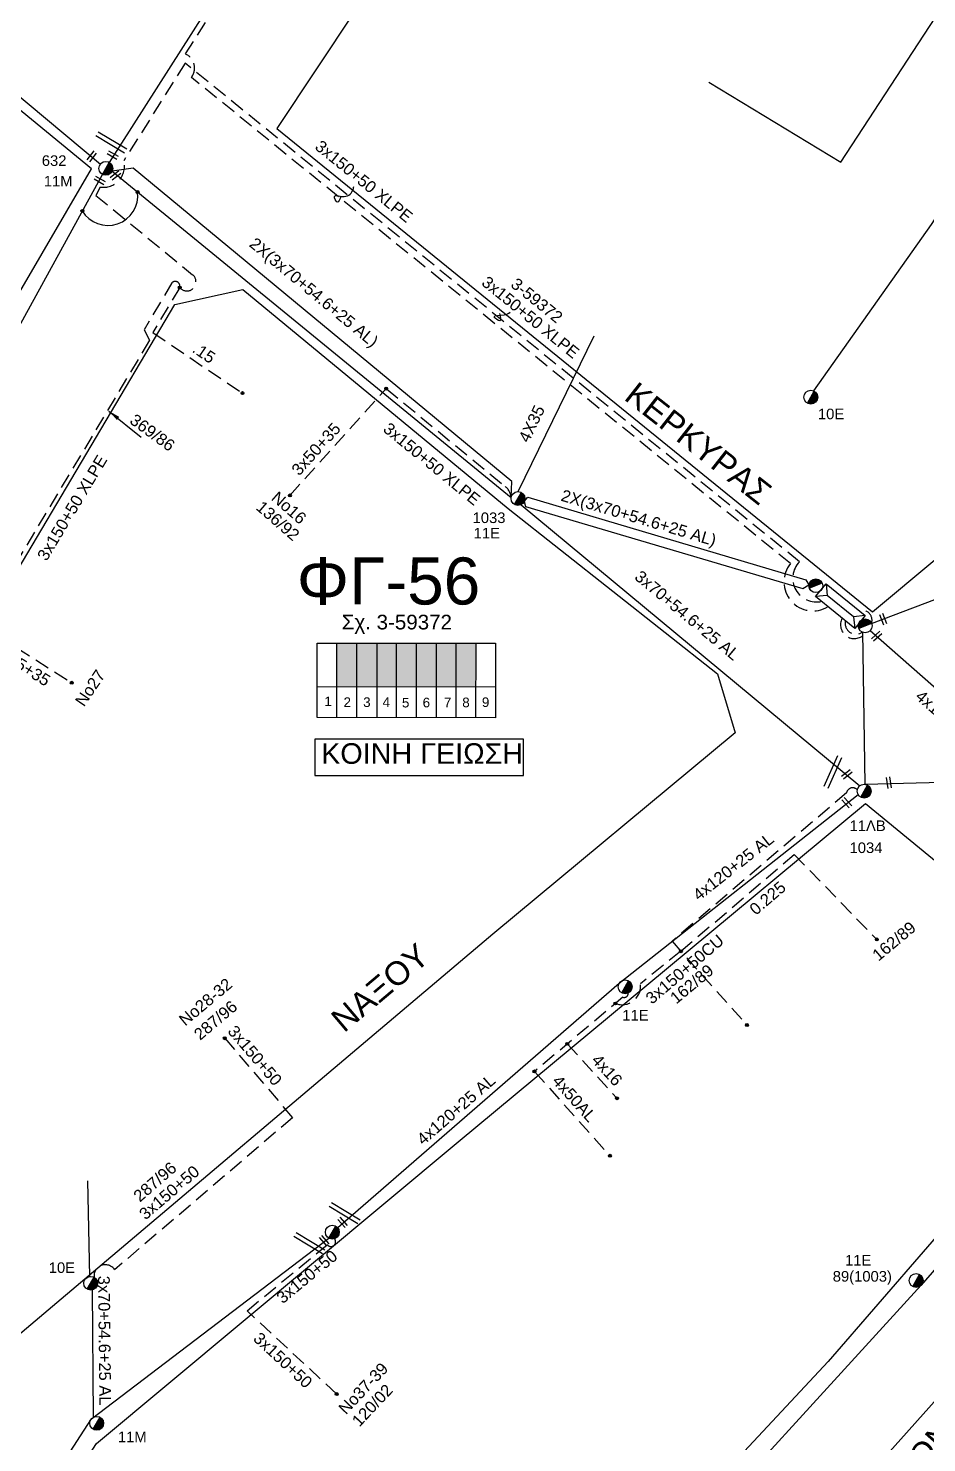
# Model space of a CAD drawing. Header units: millimetres. Extents: x -2590 to -1162, y 240 to 778.
# Drawn here: x -2170.9 to -2094.5, y 550.8 to 671.1 of the extents above; entities that cross this region are included whole.
import ezdxf
from ezdxf.enums import TextEntityAlignment as Align

# ---------------------------------------------------------------- set-up
doc = ezdxf.new("R2010")
doc.units = ezdxf.units.MM
doc.linetypes.add('DASHED', pattern=[19.05, 12.7, -6.35])
for name, color, linetype in [('3x150+50', 7, 'Continuous'), ('3x150+50 XLPE', 7, 'SYN_LINE'), ('3x50+35', 7, 'Continuous'), ('3x95+35', 7, 'Continuous'), ('4x16', 7, 'Continuous'), ('4X35', 7, 'DASHED'), ('4x50', 7, 'Continuous'), ('4x50 + 13_5', 7, 'SYN_LINE'), ('4x50+16AL', 7, 'Continuous'), ('Pillar OTE', 7, 'Continuous'), ('TEXT ΚΑΛΩΔΙΩΝ', 7, 'Continuous'), ('Άγνωστα', 7, 'Continuous'), ('Επιγραφές - Σχήματα', 7, 'Continuous'), ('Καλώδια ΧΤ   3x150AL+50CU', 7, 'DASHED'), ('Μηχανική τομή', 7, 'Continuous'), ('Στύλος ΦΜ', 7, 'Continuous'), ('Στύλος ΦΜ @ 1', 7, 'Continuous'), ('Συνδέσεις', 7, 'Continuous'), ('Συνεστραμμένα ΧΤ   3x70+54.6+25 AL', 7, 'SYN_LINE'), ('Συνεστραμμένα ΧΤ   4x120+25 AL', 7, 'SYN_LINE'), ('Τομή', 7, 'Continuous'), ('ΥΠΟΒΑΘΡΟ ΔΕΗ', 7, 'Continuous'), ('Υποσταθμός εναέριος 2 στύλων', 7, 'Continuous'), ('Υποσταθμός πόλεως', 7, 'Continuous'), ('Υπόβαθρο ΔΕΗ', 7, 'Continuous'), ('Υπόγεια Καλώδια Δικτύου ΧΤ   .15', 7, 'DASHED'), ('Υπόγεια καλώδια Παροχών ΧΤ   .0225', 7, 'DASHED')]:
    doc.layers.add(name, color=color, linetype=linetype)
doc.styles.add('arial', font='ARIAL.TTF')
doc.styles.get("Standard").update_dxf_attribs({"font": 'ARIAL.TTF'})
doc.linetypes.add('SYN_LINE', pattern='A,0.5,-0.0001,["/\\/\\/\\/",Standard,S=0.1,R=0,X=0,Y=-0.05],-0.25', length=0.7501)
doc.dimstyles.new('ISO-25', dxfattribs={"dimtxt": 2.5, "dimasz": 2.5, "dimexe": 1.25, "dimexo": 0.625, "dimtad": 1, "dimtxsty": 'Standard', "dimcen": 2.5, "dimadec": 0, "dimazin": 0, "dimtfac": 1, "dimtmove": 0, "dimatfit": 3, "dimfxl": 1, "dimarcsym": 0})

# ---------------------------------------------------------------- blocks, each defined once
blk = doc.blocks.new('ΥΠΑΡΧΩΝ ΤΣΙΜΕΝΤΕΝΙΟΣ ΣΤΥΛΟΣ')
at = {"layer": 'Στύλος ΦΜ'}
blk.add_hatch(color=256, dxfattribs=at).paths.add_polyline_path([(-1.29, -2.28, 0.574793), (2.62, 0, 0.268822), (1.3, 2.27)])
blk.add_line((-1.29, -2.28), (1.3, 2.27), dxfattribs=at)
blk.add_circle((0, 0), 2.62, dxfattribs=at)
at = {"layer": 'Στύλος ΦΜ', "flags": 4}
for tag, p in [('ΑΡΙΘΜΟΣ', (-4.68, 8.05)), ('ΤΥΠΟΣ', (-4.91, 3.03))]:
    blk.add_attdef(tag, p, '', height=4, dxfattribs=at)
blk = doc.blocks.new('ΥΠΟΣΤΑΘΜΟΣ ΕΝΑΕΡΙΟΣ ΕΠΙ 2 ΣΤΥΛΩΝ')
at = {"layer": 'Υποσταθμός εναέριος 2 στύλων', "linetype": 'Continuous'}
for points in [[(-11.97, -2.11, 0.574793), (-8.45, -0.07, 0.268822), (-9.64, 1.98)], [(9.68, -2.15, 0.574793), (13.19, -0.1, 0.268822), (12.01, 1.95)]]:
    blk.add_hatch(color=256, dxfattribs=at).paths.add_polyline_path(points)
for p, q in [((-11.97, -2.11), (-9.64, 1.98)), ((9.68, -2.15), (12.01, 1.95))]:
    blk.add_line(p, q, dxfattribs=at)
for centre in [(-10.81, -0.07), (10.84, -0.1)]:
    blk.add_circle(centre, 2.36, dxfattribs=at)
at = {"layer": 'Υποσταθμός πόλεως', "linetype": 'Continuous', "ltscale": 40}
blk.add_lwpolyline([(-8.57, 2.82), (8.57, 2.82), (8.57, -2.82), (-8.57, -2.82)], close=True, dxfattribs=at)
for points in [[(-5.75, 0), (-8.57, 2.82)], [(-8.57, -2.82), (-5.75, 0)], [(-5.75, 0), (5.75, 0)], [(5.75, 0), (8.57, 2.82)], [(8.57, -2.82), (5.75, 0)]]:
    blk.add_lwpolyline(points, dxfattribs=at)
at = {"layer": 'Υποσταθμός εναέριος 2 στύλων', "ltscale": 40, "flags": 1}
for tag, p in [('ΜΕΤΑΣΧΗΜΑΤΙΣΜΟΣ', (14.09, 2.51)), ('ΙΣΧΥΣ', (14.07, -0.28)), ('ΑΡΙΘΜΟΣ', (14.19, -3))]:
    blk.add_attdef(tag, p, '', height=1.8, dxfattribs=at)
blk = doc.blocks.new('_ΣΥΝΔΕΣΗ')
at = {"layer": 'Συνδέσεις', "linetype": 'SYN_LINE', "ltscale": 40}
blk.add_hatch(color=256, dxfattribs=at).paths.add_polyline_path([(0.5, -0.01, 1), (-0.5, -0.01, 1)])
at = {"layer": 'Συνδέσεις'}
blk.add_circle((0, -0.01), 0.5, dxfattribs=at)
blk = doc.blocks.new('ΤΟΜΗ')
at = {"layer": 'Τομή', "ltscale": 40}
for p, q in [((-0.03, -1.92), (-11.4, -1.92)), ((-0.03, -3.42), (-11.4, -3.42))]:
    blk.add_line(p, q, dxfattribs=at)
blk = doc.blocks.new('ΜΗΧΑΝΙΚΗ ΤΟΜΗ')
at = {"layer": 'Μηχανική τομή', "ltscale": 40}
for p, q in [((0, 0.76), (-3.79, 0.76)), ((0, -0.34), (-3.79, -0.34))]:
    blk.add_line(p, q, dxfattribs=at)

msp = doc.modelspace()

# ---------------------------------------------------------------- hatches: boundary and pattern name
at = {"layer": 'Καλώδια ΧΤ   3x150AL+50CU', "linetype": 'DASHED', "lineweight": -3, "ltscale": 0.2}
h = msp.add_hatch(color=1, dxfattribs=at)
h.dxf.hatch_style = 1
h.paths.add_polyline_path([(-2143, 618.77), (-2144.72, 618.77), (-2144.72, 615.09), (-2143, 615.09)])
h = msp.add_hatch(color=5, dxfattribs=at)
h.dxf.hatch_style = 1
h.paths.add_polyline_path([(-2143, 615.09), (-2141.28, 615.09), (-2141.28, 618.77), (-2143, 618.77)])
h = msp.add_hatch(color=30, dxfattribs=at)
h.dxf.hatch_style = 1
h.paths.add_polyline_path([(-2139.63, 618.77), (-2141.28, 618.77), (-2141.28, 615.09), (-2139.63, 615.09)])
h = msp.add_hatch(color=6, dxfattribs=at)
h.dxf.hatch_style = 1
h.paths.add_polyline_path([(-2139.63, 615.09), (-2137.94, 615.09), (-2137.94, 618.77), (-2139.63, 618.77)])
h = msp.add_hatch(color=133, dxfattribs=at)
h.dxf.hatch_style = 1
h.paths.add_polyline_path([(-2137.94, 615.09), (-2136.24, 615.09), (-2136.24, 618.77), (-2137.94, 618.77)])
h = msp.add_hatch(color=62, dxfattribs=at)
h.dxf.hatch_style = 1
h.paths.add_polyline_path([(-2136.27, 615.09), (-2134.57, 615.09), (-2134.57, 618.77), (-2136.27, 618.77)])
h = msp.add_hatch(color=2, dxfattribs=at)
h.dxf.hatch_style = 1
h.paths.add_polyline_path([(-2134.6, 615.09), (-2132.9, 615.09), (-2132.9, 618.78), (-2134.6, 618.78)])

# ---------------------------------------------------------------- linework, layer by layer
at = {"layer": '3x150+50', "color": 6, "linetype": 'DASHED', "lineweight": -3, "ltscale": 0.1}
for points in [[(-2100.43, 606.3, 0.617115), (-2101.36, 606.05), (-2116.2, 593.42), (-2109.83, 586.3)], [(-2115.44, 592.58), (-2118.88, 589.81, -0.569216), (-2121.01, 588.13)], [(-2120.06, 589.26, -0.83158), (-2120.37, 588.66), (-2127.9, 582.35)], [(-2144.72, 554.91), (-2152.34, 561.99), (-2145.52, 567.61, 1.029259), (-2144.91, 568.12, -0.364381)]]:
    msp.add_lwpolyline(points, format="xyb", dxfattribs=at)
at = {"layer": '3x150+50', "color": 151, "linetype": 'DASHED', "lineweight": -3, "ltscale": 0.1}
msp.add_lwpolyline([(-2154.24, 585.18), (-2148.47, 578.41), (-2163.61, 565.48, 0.792371), (-2165.35, 564.84, -7.148951)], format="xyb", dxfattribs=at)
at = {"layer": '3x150+50 XLPE', "color": 2, "linetype": 'DASHED', "lineweight": -3, "ltscale": 0.1}
msp.add_lwpolyline([(-2102.93, 621.89, -0.846192), (-2106.12, 625.55), (-2157.08, 666.91, 0.492061), (-2157.59, 668.9), (-2144.93, 688.78, 0.558032), (-2144.75, 689.97)], format="xyb", dxfattribs=at)
at = {"layer": '3x150+50 XLPE', "color": 1, "linetype": 'DASHED', "lineweight": -3, "ltscale": 0.1}
for points in [[(-2103.47, 622.33, -0.738646), (-2105.37, 625.71), (-2157.61, 668.12), (-2162.83, 659.82, -0.543269), (-2164.84, 657.58), (-2165.2, 656.87), (-2156.97, 650.12, -1.115906), (-2158.07, 649.04)], [(-2158.07, 649.04, 0.786674), (-2158.73, 649.44), (-2161.1, 645.44), (-2160.63, 644.55), (-2174.1, 622.09)]]:
    msp.add_lwpolyline(points, format="xyb", dxfattribs=at)
at = {"layer": '3x150+50 XLPE', "color": 62, "linetype": 'DASHED', "lineweight": -3, "ltscale": 0.1}
msp.add_lwpolyline([(-2140.51, 640.44), (-2130.38, 632.11, -0.212949), (-2129.87, 631.09)], format="xyb", dxfattribs=at)
at = {"layer": '3x150+50 XLPE', "color": 133, "linetype": 'DASHED', "lineweight": -3, "ltscale": 0.1}
msp.add_arc((-2100.7, 620.34), 1.17, 151.1738, 325.1895, dxfattribs=at)
at = {"layer": '3x150+50 XLPE', "color": 30, "linetype": 'DASHED', "lineweight": -3, "ltscale": 0.1}
msp.add_arc((-2100.09, 620.71), 0.901, 343.9432, 104.0252, dxfattribs=at)
at = {"layer": '3x150+50 XLPE', "color": 6, "linetype": 'DASHED', "lineweight": -3, "ltscale": 0.1}
msp.add_arc((-2100.56, 620.46), 0.913, 166.2467, 308.9435, dxfattribs=at)
at = {"layer": '3x50+35', "color": 62, "linetype": 'DASHED', "lineweight": -3, "ltscale": 0.1}
msp.add_lwpolyline([(-2148.7, 631.35), (-2140.51, 640.44)], dxfattribs=at)
at = {"layer": '3x95+35', "color": 1, "linetype": 'DASHED', "lineweight": -3, "ltscale": 0.1}
msp.add_lwpolyline([(-2174.1, 622.09), (-2175.15, 620.42), (-2167.25, 615.42)], dxfattribs=at)
at = {"layer": '4x16', "color": 6, "linetype": 'DASHED', "lineweight": -3, "ltscale": 0.1}
msp.add_lwpolyline([(-2125.11, 584.69), (-2120.88, 580.07)], dxfattribs=at)
at = {"layer": '4x16', "color": 151, "linetype": 'SYN_LINE', "lineweight": -3, "ltscale": 10}
msp.add_lwpolyline([(-2165.71, 564.92), (-2165.89, 573.04)], dxfattribs=at)
at = {"layer": '4X35', "color": 62, "linetype": 'SYN_LINE', "lineweight": -3, "ltscale": 10}
msp.add_lwpolyline([(-2129.28, 631.67), (-2122.81, 644.92)], dxfattribs=at)
at = {"layer": '4x50', "color": 6, "linetype": 'DASHED', "lineweight": -3, "ltscale": 0.1}
msp.add_lwpolyline([(-2127.9, 582.35), (-2121.48, 575.17)], dxfattribs=at)
at = {"layer": '4x50 + 13_5', "color": 151, "linetype": 'Continuous', "lineweight": -3, "ltscale": 0.1}
msp.add_lwpolyline([(-2186.79, 518.14), (-2175.98, 536.74), (-2165.58, 552.81), (-2145.38, 568.17)], dxfattribs=at)
at = {"layer": '4x50+16AL', "color": 2, "linetype": 'Continuous', "lineweight": -3, "ltscale": 0.1}
msp.add_lwpolyline([(-2097.22, 760.63), (-2103.84, 749.09), (-2123.28, 721.47), (-2144.73, 690.01), (-2164.07, 659.68)], dxfattribs=at)
at = {"layer": '4x50+16AL', "color": 62, "linetype": 'Continuous', "lineweight": -3, "ltscale": 0.1}
msp.add_lwpolyline([(-2214.45, 700.11), (-2192.22, 682.47), (-2164.82, 659.54)], dxfattribs=at)
at = {"layer": '4x50+16AL', "color": 5, "linetype": 'Continuous', "lineweight": -3, "ltscale": 0.1}
msp.add_lwpolyline([(-2212.2, 578.02), (-2194.89, 605.58), (-2177.89, 634.56), (-2164.65, 658.66)], dxfattribs=at)
at = {"layer": 'Pillar OTE', "lineweight": -3, "ltscale": 40}
for points in [[(-2146.38, 612.45), (-2146.38, 618.77), (-2131.21, 618.77), (-2131.22, 612.44), (-2146.38, 612.45)], [(-2144.72, 612.45), (-2144.72, 618.77)], [(-2143, 612.45), (-2143, 618.77)], [(-2141.28, 612.45), (-2141.28, 618.77)], [(-2139.63, 612.45), (-2139.63, 618.77)], [(-2137.94, 612.45), (-2137.94, 618.77)], [(-2136.24, 612.44), (-2136.24, 618.77)], [(-2134.57, 612.44), (-2134.57, 618.77)], [(-2132.88, 612.44), (-2132.87, 618.77)], [(-2146.38, 615.1), (-2131.21, 615.08)]]:
    msp.add_lwpolyline(points, dxfattribs=at)
at = {"layer": 'Επιγραφές - Σχήματα', "color": 173, "lineweight": -3}
msp.add_lwpolyline([(-2146.58, 607.52), (-2128.83, 607.52), (-2128.83, 610.61), (-2146.58, 610.61)], close=True, dxfattribs=at)
at = {"layer": 'Συνεστραμμένα ΧΤ   3x70+54.6+25 AL', "color": 62, "linetype": 'SYN_LINE', "lineweight": -3, "ltscale": 10}
for points in [[(-2129.89, 631.16), (-2129.82, 632.53), (-2162.04, 659.19), (-2163.82, 658.93)], [(-2128.78, 630.82), (-2128.45, 631.21), (-2104.82, 624.18), (-2104.55, 623.75)]]:
    msp.add_lwpolyline(points, dxfattribs=at)
at = {"layer": 'Συνεστραμμένα ΧΤ   3x70+54.6+25 AL', "color": 5, "linetype": 'SYN_LINE', "lineweight": -3, "ltscale": 10}
for points in [[(-2163.82, 658.93), (-2129.89, 631.16)], [(-2129.03, 630.56), (-2100.23, 606.65)], [(-2128.78, 630.82), (-2128.65, 630.42), (-2105.06, 623.42), (-2104.55, 623.75)]]:
    msp.add_lwpolyline(points, dxfattribs=at)
at = {"layer": 'Συνεστραμμένα ΧΤ   3x70+54.6+25 AL', "color": 133, "linetype": 'SYN_LINE', "lineweight": -3, "ltscale": 10}
msp.add_lwpolyline([(-2069.23, 593.85), (-2069.23, 593.85), (-2095, 564.18), (-2118.41, 538.54), (-2139.87, 509.71)], dxfattribs=at)
at = {"layer": 'Συνεστραμμένα ΧΤ   3x70+54.6+25 AL', "color": 151, "linetype": 'SYN_LINE', "lineweight": -3, "ltscale": 10}
msp.add_lwpolyline([(-2165.39, 552.95), (-2165.5, 563.76)], dxfattribs=at)
at = {"layer": 'Συνεστραμμένα ΧΤ   4x120+25 AL', "color": 62, "linetype": 'SYN_LINE', "lineweight": -3, "ltscale": 10}
msp.add_lwpolyline([(-2029.09, 751.9), (-2055.52, 713.41), (-2078.75, 678.27), (-2094.16, 654.39), (-2104.16, 640.24)], dxfattribs=at)
at = {"layer": 'Συνεστραμμένα ΧΤ   4x120+25 AL', "color": 30, "linetype": 'SYN_LINE', "lineweight": -3, "ltscale": 10}
msp.add_lwpolyline([(-2099.22, 620.46), (-2070.2, 631.47), (-2052.89, 645.55)], dxfattribs=at)
at = {"layer": 'Συνεστραμμένα ΧΤ   4x120+25 AL', "color": 6, "linetype": 'SYN_LINE', "lineweight": -3, "ltscale": 10}
for points in [[(-2099.99, 619.75), (-2099.8, 606.78), (-2085.58, 607.15)], [(-2100.36, 605.89), (-2120.69, 589.84), (-2144.62, 569.04)]]:
    msp.add_lwpolyline(points, dxfattribs=at)
at = {"layer": 'Συνεστραμμένα ΧΤ   4x120+25 AL', "color": 133, "linetype": 'SYN_LINE', "lineweight": -3, "ltscale": 10}
msp.add_lwpolyline([(-2099.34, 619.87), (-2085.29, 607.5)], dxfattribs=at)
at = {"layer": 'ΥΠΟΒΑΘΡΟ ΔΕΗ', "lineweight": -3}
for points in [[(-2086.27, 758.19), (-2149.82, 662.56), (-2099.15, 621.44), (-2060.68, 653.54), (-2044.71, 666.87), (-2015.72, 702.8), (-2004.02, 717.24), (-2035.32, 741.85), (-2092.99, 653.61), (-2084.5, 648.46)], [(-2113.06, 666.5), (-2101.84, 659.71), (-2044.65, 747.22), (-2044.27, 747.79), (-2044.23, 748.03), (-2044.38, 748.29), (-2057.5, 757.77)], [(-2200.54, 687.88), (-2210, 683.68), (-2240.76, 595.37), (-2209.48, 585.75), (-2208.27, 585.91), (-2186.98, 622.43), (-2165.56, 659.12), (-2200.54, 687.88)], [(-2259.33, 478.64), (-2229.28, 527.99), (-2199.37, 578.77), (-2179.87, 611.51), (-2158.48, 647.59), (-2152.69, 648.86), (-2130.14, 630.23), (-2112.33, 616.18), (-2110.82, 611.15), (-2131.44, 594.02), (-2173.51, 558.47), (-2189.61, 533.06), (-2213.3, 496.07), (-2234.37, 462.96), (-2256.45, 472.75), (-2259.33, 478.64)], [(-2222.99, 458.02), (-2209.7, 480.03), (-2191.87, 508.2), (-2177.57, 531.54), (-2165.16, 550.69), (-2134.4, 576.36), (-2116.68, 591.08), (-2099.75, 605.15), (-2077.57, 586.93), (-2102.91, 557.68), (-2117.97, 541.53), (-2142.64, 514.82), (-2141.87, 508.44), (-2152.38, 492.25), (-2162.36, 476.74), (-2178.63, 451.37), (-2185.26, 440.88), (-2200.03, 447.68), (-2222.99, 458.02)], [(-2036.38, 546.14), (-2040.43, 554.72), (-2070.57, 579.88), (-2091.75, 556.66), (-2130.74, 513.03), (-2130.74, 507.42), (-2146.8, 481.47), (-2173.42, 439.41), (-2175.17, 436.21), (-2176.21, 431.7), (-2176.51, 429.68), (-2176.51, 426.75), (-2176.51, 424.97), (-2176.28, 422.53), (-2175.68, 419.77), (-2172.03, 401.48), (-2163.94, 360.46)]]:
    msp.add_lwpolyline(points, dxfattribs=at)
at = {"layer": 'ΥΠΟΒΑΘΡΟ ΔΕΗ', "lineweight": -3, "ltscale": 0.1}
msp.add_arc((-2164.17, 656.85), 2.54, 210.546, 6.9565, dxfattribs=at)
at = {"layer": 'ΥΠΟΒΑΘΡΟ ΔΕΗ', "lineweight": -3}
for points in [[(-2144.34, 656.82), (-2144.68, 656.3), (-2144.91, 656.79), (-2144.25, 656.78), (-2143.36, 657.28), (-2143.26, 657.64)], [(-2130.88, 646.83), (-2130.84, 646.2), (-2131.32, 646.52), (-2130.48, 646.71), (-2129.96, 646.93)]]:
    msp.add_spline(points, degree=3, dxfattribs=at)
at = {"layer": 'Υπόγεια Καλώδια Δικτύου ΧΤ   .15', "color": 1, "linetype": 'DASHED', "lineweight": -3, "ltscale": 0.1}
msp.add_lwpolyline([(-2158.07, 649.04), (-2160.36, 645.2), (-2152.73, 640.05)], dxfattribs=at)
at = {"layer": 'Υπόγεια καλώδια Παροχών ΧΤ   .0225', "color": 6, "linetype": 'DASHED', "lineweight": -3, "ltscale": 0.1}
msp.add_lwpolyline([(-2115.44, 592.58), (-2105.82, 600.8), (-2098.78, 593.58)], dxfattribs=at)

# ---------------------------------------------------------------- block references
at = {"layer": 'Μηχανική τομή', "lineweight": -3}
for p, xscale, yscale, zscale, rotation in [((-2165.23, 660.53), 0.2499999999999677, 0.2499999999999677, 0.2499999999999677, 51.39682537482479), ((-2163.38, 660.01), 0.2499999999999677, 0.2499999999999677, 0.2499999999999677, 330.2284455327394), ((-2164.49, 657.85), 0.2499999999999677, 0.2499999999999677, 0.2499999999999677, 330.2284455327394), ((-2163.12, 658.81), 0.2499999999999677, 0.2499999999999677, 0.2499999999999677, 37.87349643738412), ((-2098.37, 621.3), 0.2499999999999676, 0.2499999999999676, 0.2499999999999676, 111.3697646145809), ((-2098.41, 619.65), 0.2499999999999676, 0.2499999999999676, 0.2499999999999676, 42.04834859055315), ((-2100.93, 607.87), 0.2499999999999677, 0.2499999999999677, 0.2499999999999677, 37.87349643738412), ((-2097.8, 607.39), 0.2499999999999677, 0.2499999999999677, 0.2499999999999677, 98.74748622136144), ((-2101.06, 604.82), 0.2499999999999677, 0.2499999999999677, 0.2499999999999677, 312.4834216935741), ((-2143.93, 569.12), 0.2499999999999676, 0.2499999999999676, 0.2499999999999676, 312.4834216935741), ((-2145.49, 567.57), 0.2499999999999676, 0.2499999999999676, 0.2499999999999676, 312.4834216935741)]:
    msp.add_blockref('ΜΗΧΑΝΙΚΗ ΤΟΜΗ', p, dxfattribs=dict(at, xscale=xscale, yscale=yscale, zscale=zscale, rotation=rotation))
at = {"layer": 'Στύλος ΦΜ @ 1', "lineweight": -3, "ltscale": 40}
ref = msp.add_blockref('ΥΠΑΡΧΩΝ ΤΣΙΜΕΝΤΕΝΙΟΣ ΣΤΥΛΟΣ', (-2164.36, 659.17), dxfattribs=dict(at, xscale=0.2249999999999943, yscale=0.2249999999999943, zscale=0.2249999999999943))
ref.add_attrib('ΤΥΠΟΣ', '11M', dxfattribs={"layer": 'Στύλος ΦΜ', "height": 0.9, "flags": 4}).set_placement((-2169.63, 657.36), align=Align.BOTTOM_LEFT)
ref.add_attrib('ΑΡΙΘΜΟΣ', '632', (-2169.8, 659.38), dxfattribs={"layer": 'Στύλος ΦΜ', "height": 0.9, "flags": 4})
ref = msp.add_blockref('ΥΠΑΡΧΩΝ ΤΣΙΜΕΝΤΕΝΙΟΣ ΣΤΥΛΟΣ', (-2104.4, 639.71), dxfattribs=dict(at, xscale=0.2249999999999943, yscale=0.2249999999999943, zscale=0.2249999999999943))
ref.add_attrib('ΤΥΠΟΣ', '10E', dxfattribs={"layer": 'Στύλος ΦΜ', "height": 0.9, "flags": 4}).set_placement((-2103.79, 637.56), align=Align.BOTTOM_LEFT)
ref = msp.add_blockref('ΥΠΑΡΧΩΝ ΤΣΙΜΕΝΤΕΝΙΟΣ ΣΤΥΛΟΣ', (-2129.3, 631.08), dxfattribs=dict(at, xscale=0.2249999999999943, yscale=0.2249999999999943, zscale=0.2249999999999943))
ref.add_attrib('ΤΥΠΟΣ', '11E', dxfattribs={"layer": 'Στύλος ΦΜ', "height": 0.9, "flags": 4}).set_placement((-2133.07, 627.42), align=Align.BOTTOM_LEFT)
ref.add_attrib('ΑΡΙΘΜΟΣ', '1033', (-2133.16, 629), dxfattribs={"layer": 'Στύλος ΦΜ', "height": 0.9, "flags": 4})
ref = msp.add_blockref('ΥΠΑΡΧΩΝ ΤΣΙΜΕΝΤΕΝΙΟΣ ΣΤΥΛΟΣ', (-2099.86, 606.19), dxfattribs=dict(at, xscale=0.2249999999999943, yscale=0.2249999999999943, zscale=0.2249999999999943))
ref.add_attrib('ΤΥΠΟΣ', '11ΛB', dxfattribs={"layer": 'Στύλος ΦΜ', "height": 0.9, "style": 'arial', "flags": 4}).set_placement((-2101.1, 602.53), align=Align.BOTTOM_LEFT)
ref.add_attrib('ΑΡΙΘΜΟΣ', '1034', (-2101.1, 600.93), dxfattribs={"layer": 'Στύλος ΦΜ', "height": 0.9, "flags": 4})
ref = msp.add_blockref('ΥΠΑΡΧΩΝ ΤΣΙΜΕΝΤΕΝΙΟΣ ΣΤΥΛΟΣ', (-2120.18, 589.55), dxfattribs=dict(at, xscale=0.2249999999999943, yscale=0.2249999999999943, zscale=0.2249999999999943))
ref.add_attrib('ΤΥΠΟΣ', '11E', dxfattribs={"layer": 'Στύλος ΦΜ', "height": 0.9, "flags": 4}).set_placement((-2120.43, 586.41), align=Align.BOTTOM_LEFT)
at = {"layer": 'Στύλος ΦΜ @ 1', "lineweight": -3, "ltscale": 40, "xscale": 0.2249999999999943, "yscale": 0.2249999999999943, "zscale": 0.2249999999999943}
msp.add_blockref('ΥΠΑΡΧΩΝ ΤΣΙΜΕΝΤΕΝΙΟΣ ΣΤΥΛΟΣ', (-2145.09, 568.68), dxfattribs=at)
at = {"layer": 'Στύλος ΦΜ @ 1', "lineweight": -3, "ltscale": 40}
ref = msp.add_blockref('ΥΠΑΡΧΩΝ ΤΣΙΜΕΝΤΕΝΙΟΣ ΣΤΥΛΟΣ', (-2095.44, 564.57), dxfattribs=dict(at, xscale=0.2249999999999943, yscale=0.2249999999999943, zscale=0.2249999999999943))
ref.add_attrib('ΤΥΠΟΣ', '11E', dxfattribs={"layer": 'Στύλος ΦΜ', "height": 0.9, "flags": 4}).set_placement((-2101.48, 565.57), align=Align.BOTTOM_LEFT)
ref.add_attrib('ΑΡΙΘΜΟΣ', '89(1003)', (-2102.53, 564.47), dxfattribs={"layer": 'Στύλος ΦΜ', "height": 0.9, "flags": 4})
ref = msp.add_blockref('ΥΠΑΡΧΩΝ ΤΣΙΜΕΝΤΕΝΙΟΣ ΣΤΥΛΟΣ', (-2165.64, 564.33), dxfattribs=dict(at, xscale=0.2249999999999943, yscale=0.2249999999999943, zscale=0.2249999999999943))
ref.add_attrib('ΤΥΠΟΣ', '10E', dxfattribs={"layer": 'Στύλος ΦΜ', "height": 0.9, "flags": 4}).set_placement((-2169.21, 564.94), align=Align.BOTTOM_LEFT)
ref = msp.add_blockref('ΥΠΑΡΧΩΝ ΤΣΙΜΕΝΤΕΝΙΟΣ ΣΤΥΛΟΣ', (-2165.13, 552.42), dxfattribs=dict(at, xscale=0.2249999999999943, yscale=0.2249999999999943, zscale=0.2249999999999943))
ref.add_attrib('ΤΥΠΟΣ', '11M', dxfattribs={"layer": 'Στύλος ΦΜ', "height": 0.9, "flags": 4}).set_placement((-2163.33, 550.54), align=Align.BOTTOM_LEFT)
at = {"layer": 'Συνδέσεις', "lineweight": -3, "xscale": 0.25, "yscale": 0.25, "zscale": 0.25}
for p in [(-2161.65, 657.16), (-2166.35, 655.56), (-2158.07, 649.04), (-2152.73, 640.06), (-2140.51, 640.44), (-2148.7, 631.35), (-2167.25, 615.42), (-2098.78, 593.58), (-2115.44, 592.58), (-2121.01, 588.13), (-2109.83, 586.3), (-2154.24, 585.18), (-2125.11, 584.7), (-2127.9, 582.35), (-2120.88, 580.07), (-2121.48, 575.18), (-2144.72, 554.91)]:
    msp.add_blockref('_ΣΥΝΔΕΣΗ', p, dxfattribs=at)
at = {"layer": 'Τομή', "lineweight": -3, "xscale": 0.2499999999999997, "yscale": 0.2499999999999997, "zscale": 0.2499999999999997}
for p, rotation in [((-2165.46, 661.56), 148.908142432124), ((-2102.47, 606.26), 246.1695677944077), ((-2145.61, 570.48), 148.908142432124), ((-2148.62, 567.92), 148.908142432124)]:
    msp.add_blockref('ΤΟΜΗ', p, dxfattribs=dict(at, rotation=rotation))
at = {"layer": 'Υποσταθμός εναέριος 2 στύλων', "lineweight": -3, "xscale": 0.2499999999999999, "yscale": 0.2499999999999999, "zscale": 0.4999999999999997, "rotation": 140.9331746933285}
msp.add_blockref('ΥΠΟΣΤΑΘΜΟΣ ΕΝΑΕΡΙΟΣ ΕΠΙ 2 ΣΤΥΛΩΝ', (-2101.88, 621.94), dxfattribs=at)

# ---------------------------------------------------------------- texts
at = {"lineweight": -3, "ltscale": 30, "char_height": 0.817, "width": 5.6286, "attachment_point": 1}
for s, insert in [('1', (-2145.76, 614.24)), ('2', (-2144.14, 614.17)), ('3', (-2142.47, 614.17)), ('4', (-2140.82, 614.17)), ('5', (-2139.17, 614.13)), ('6', (-2137.41, 614.14)), ('7', (-2135.6, 614.14)), ('8', (-2134.04, 614.15)), ('9', (-2132.37, 614.17))]:
    msp.add_mtext(s, dxfattribs=dict(at, insert=insert))
at = {"layer": 'TEXT ΚΑΛΩΔΙΩΝ', "linetype": 'Continuous', "lineweight": -3, "ltscale": 0.1}
for s, rotation, p in [('3x150+50 XLPE', 320.9332, (-2142.4, 658.07)), ('2X(3x70+54.6+25 AL)', 320.3951, (-2146.65, 648.63)), ('3x150+50 XLPE', 320.9332, (-2128.23, 646.51)), ('.15', 325.9736, (-2156, 643.47)), ('4X35', 63.9696, (-2128.14, 637.45)), ('3x50+35', 47.9954, (-2146.48, 635.3)), ('3x150+50 XLPE', 320.5747, (-2136.62, 634.03)), ('3x150+50 XLPE', 59.0456, (-2167.22, 630.3)), ('2X(3x70+54.6+25 AL)', 343.4415, (-2119.03, 629.45)), ('3x70+54.6+25 AL', 320.2975, (-2114.9, 621.15)), ('3x95+35', 327.6903, (-2171.5, 616.93)), ('4x120+25 AL', 318.636, (-2092.15, 611.77)), ('4x120+25 AL', 38.2851, (-2110.99, 599.77)), ('0.225', 40.511, (-2108.07, 597.1)), ('3x150+50CU', 40.511, (-2115.12, 591.05)), ('3x150+50', 310.4445, (-2151.67, 583.71)), ('4x16', 312.3884, (-2121.72, 582.47)), ('4x120+25 AL', 40.997, (-2134.57, 579.11)), ('4x50AL', 311.8489, (-2124.5, 580.05)), ('3x150+50', 40.5096, (-2158.96, 572.05)), ('3x150+50', 39.5122, (-2147.25, 564.89)), ('3x70+54.6+25 AL', 270.6194, (-2164.46, 559.46)), ('3x150+50', 317.0569, (-2149.29, 557.79))]:
    msp.add_text(s, height=1, rotation=rotation, dxfattribs=at).set_placement(p, align=Align.MIDDLE_CENTER)
at = {"layer": 'Άγνωστα', "color": 7, "lineweight": -3, "char_height": 1, "attachment_point": 1}
for s, insert, rotation in [('3-59372', (-2129.37, 649.94), 321), ('369/86', (-2161.82, 638.36), 323.9459), ('No16', (-2149.7, 631.78), 318.7387), ('136/92', (-2151, 630.97), 319), ('No27', (-2167.04, 613.87), 55.8019), ('162/89', (-2099.28, 592.45), 39.8734), ('162/89', (-2116.48, 588.8), 39.8734), ('No28-32', (-2158.25, 586.93), 40), ('287/96', (-2156.98, 585.71), 40.2233), ('287/96', (-2162.12, 571.94), 41), ('No37-39', (-2144.66, 553.78), 46.6886), ('120/02', (-2143.52, 552.74), 46.6886)]:
    msp.add_mtext_dynamic_manual_height_columns(s, width=1.8, gutter_width=2.31, heights=[0.73], dxfattribs=dict(at, insert=insert, rotation=rotation))
at = {"layer": 'Άγνωστα', "color": 7, "lineweight": -3, "insert": (-2144.29, 621.2), "char_height": 1.25, "width": 4.551914400963142e-14, "attachment_point": 1}
msp.add_mtext('Σχ. 3-59372', dxfattribs=at)
at = {"layer": 'Επιγραφές - Σχήματα', "color": 173, "lineweight": -3, "insert": (-2146.04, 610.27), "char_height": 1.75, "width": 17.5655, "attachment_point": 1}
msp.add_mtext('KOINH ΓΕΙΩΣΗ', dxfattribs=at)
at = {"layer": 'ΥΠΟΒΑΘΡΟ ΔΕΗ', "lineweight": -3, "ltscale": 40, "char_height": 2, "width": 26.3134, "attachment_point": 1, "style": 'arial'}
for s, insert, rotation in [('ΚΕΡΚΥΡΑΣ', (-2119.14, 641.13), 321.8141), ('ΝΑΞΟΥ', (-2145.39, 587.11), 40.1501), ('ΜΑΡΑΘΩΝΟΣ', (-2102.92, 542.19), 48.5125)]:
    msp.add_mtext(s, dxfattribs=dict(at, insert=insert, rotation=rotation))
at = {"layer": 'Υπόβαθρο ΔΕΗ', "lineweight": -3, "insert": (-2148.12, 626.07), "char_height": 4, "width": 84.6573, "attachment_point": 1}
msp.add_mtext('ΦΓ-56', dxfattribs=at)

# ---------------------------------------------------------------- leaders
at = {"layer": 'Επιγραφές - Σχήματα', "lineweight": -3, "ltscale": 40}
msp.add_leader([(-2164.09, 638.53), (-2161.35, 636.31)], dimstyle='ISO-25', override={"dimasz": 1, "dimtad": 0}, dxfattribs=at)

doc.saveas('drawing.dxf')
